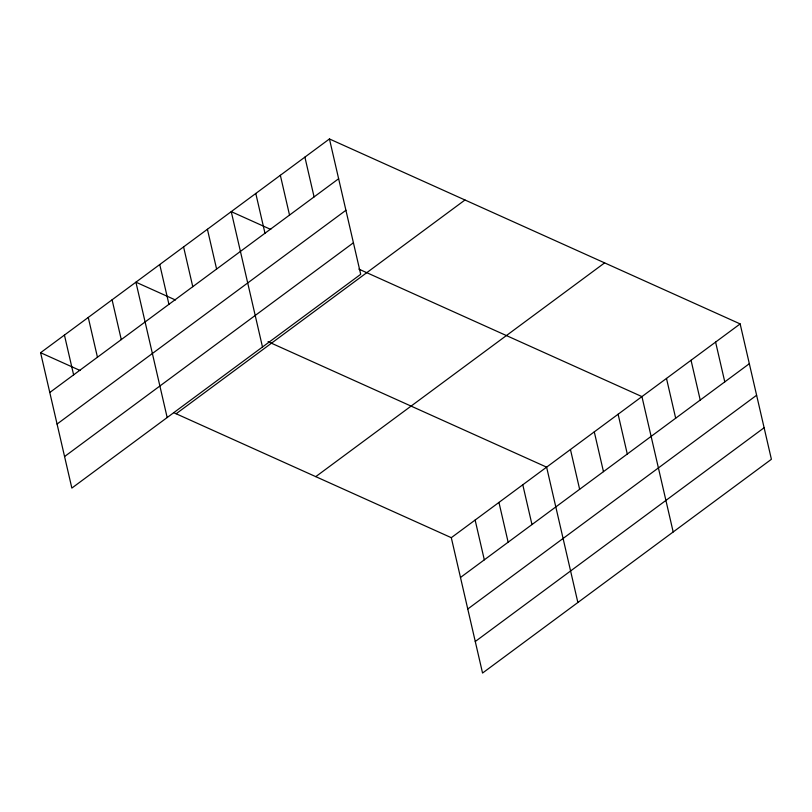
<?xml version="1.0" encoding="UTF-8"?>
<svg xmlns="http://www.w3.org/2000/svg" width="812" height="812" viewBox="0 0 812 812"><rect width="100%" height="100%" fill="white"/><g stroke="black" fill="none" stroke-linecap="round" stroke-linejoin="round"><path stroke-width="1.22" d="M329.449 138.953L360.701 274.314L71.852 488.083L40.6 352.712L329.449 138.953L740.148 323.917L771.4 459.287L482.551 673.046L451.299 537.686L173.869 412.74M49.786 392.5L338.634 178.741M57.063 424.047L345.922 210.278M64.574 456.537L353.423 242.778M176.133 413.755L464.982 199.996M315.767 476.644L604.615 262.885M451.299 537.686L740.148 323.917M460.485 577.474L749.334 363.705M467.763 609.01L756.611 395.251M475.264 641.51L764.122 427.741M270.772 229.441L231.247 211.638L262.489 346.998M358.863 269.117L641.937 396.601L673.189 531.962M175.453 299.983L135.919 282.18L167.17 417.541M268.062 341.69L546.618 467.144L577.87 602.504M40.6 352.712L80.134 370.516M715.595 342.096L724.781 381.873M691.042 360.264L700.228 400.052M666.49 378.433L675.675 418.221M618.105 414.232L627.29 454.02M594.282 431.872L603.468 471.66M570.45 449.503L579.636 489.291M522.786 484.774L531.972 524.562M498.954 502.415L508.139 542.203M475.132 520.045L484.317 559.833M304.896 157.122L314.082 196.91M280.343 175.29L289.529 215.078M255.79 193.459L264.976 233.247M207.415 229.268L216.601 269.056M183.583 246.909L192.769 286.687M159.751 264.539L168.937 304.327M112.086 299.811L121.272 339.599M88.264 317.441L97.45 357.229M64.432 335.082L73.618 374.87"/></g></svg>
